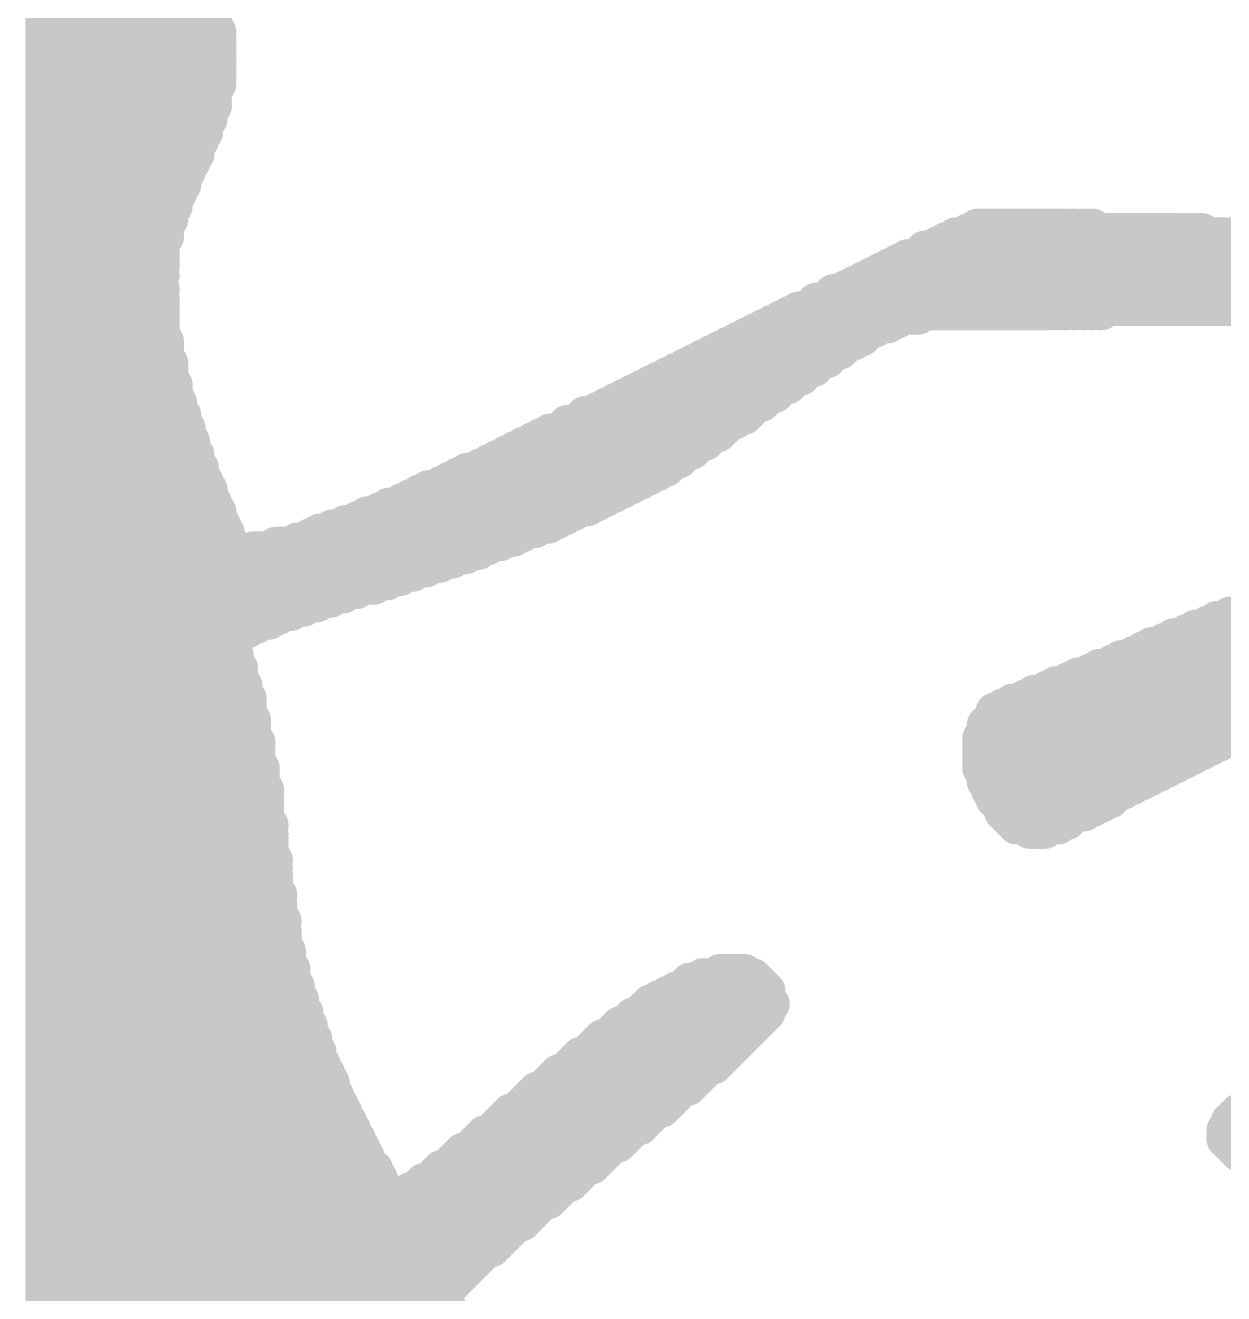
# Model space of a CAD drawing. Extents: x -305 to 3505, y -905 to 3905.
# Drawn here: x 2319.6 to 2381.4, y 2483.5 to 2549 of the extents above; entities that cross this region are included whole.
import ezdxf

# ---------------------------------------------------------------- set-up
doc = ezdxf.new("R2010")
doc.units = 0
doc.layers.add('2D_LINE_26', color=1, linetype='CONTINUOUS')

# ---------------------------------------------------------------- blocks, each defined once
blk = doc.blocks.new('SMOOTH_2')
at = {"const_width": 1}
blk.add_lwpolyline([(-0.5, 0, 1), (0.5, 0, 1)], format="xyb", close=True, dxfattribs=at)
blk = doc.blocks.new('DRAWING_23')
at = {"layer": '2D_LINE_26', "const_width": 2}
for points in [[(-36.45, 217.8), (-27.788, 217.8)], [(-36.45, 217.575), (-27.788, 217.575)], [(-36.45, 217.35), (-27.788, 217.35)], [(-36.45, 217.125), (-27.788, 217.125)], [(-36.45, 216.9), (-27.788, 216.9)], [(-36.45, 216.675), (-27.562, 216.675)], [(-36.45, 216.45), (-27.562, 216.45)], [(-36.45, 216.225), (-27.562, 216.225)], [(-36.45, 216), (-27.562, 216)], [(-36.45, 215.775), (-27.562, 215.775)], [(-36.45, 215.55), (-27.562, 215.55)], [(-36.45, 215.325), (-27.562, 215.325)], [(-36.45, 215.1), (-27.562, 215.1)], [(-36.45, 214.875), (-27.562, 214.875)], [(-36.45, 214.65), (-27.562, 214.65)], [(-36.45, 214.425), (-27.562, 214.425)], [(-36.45, 214.2), (-27.562, 214.2)], [(-36.45, 213.975), (-27.562, 213.975)], [(-36.45, 213.75), (-27.788, 213.75)], [(-36.45, 213.525), (-27.788, 213.525)], [(-36.45, 213.3), (-27.788, 213.3)], [(-36.45, 213.075), (-27.788, 213.075)], [(-36.45, 212.85), (-27.788, 212.85)], [(-36.45, 212.625), (-28.012, 212.625)], [(-36.45, 212.4), (-28.012, 212.4)], [(-36.45, 212.175), (-28.012, 212.175)], [(-36.45, 211.95), (-28.238, 211.95)], [(-36.45, 211.725), (-28.238, 211.725)], [(-36.45, 211.5), (-28.238, 211.5)], [(-36.45, 211.275), (-28.462, 211.275)], [(-36.45, 211.05), (-28.462, 211.05)], [(-36.45, 210.825), (-28.688, 210.825)], [(-36.45, 210.6), (-28.688, 210.6)], [(-36.45, 210.375), (-28.688, 210.375)], [(-36.45, 210.15), (-28.912, 210.15)], [(-36.45, 209.925), (-28.912, 209.925)], [(-36.45, 209.7), (-29.138, 209.7)], [(-36.45, 209.475), (-29.138, 209.475)], [(-36.45, 209.25), (-29.362, 209.25)], [(-36.45, 209.025), (-29.362, 209.025)], [(-36.45, 208.8), (-29.362, 208.8)], [(-36.45, 208.575), (-29.588, 208.575)], [(-36.45, 208.35), (-29.588, 208.35)], [(-36.45, 208.125), (-29.812, 208.125)], [(-36.45, 207.9), (-29.812, 207.9)], [(-36.45, 207.675), (-29.812, 207.675)], [(-36.45, 207.45), (-30.038, 207.45)], [(-36.45, 207.225), (-30.038, 207.225)], [(-36.45, 207), (-30.038, 207)], [(-36.45, 206.775), (-30.262, 206.775)], [(-36.45, 206.55), (-30.262, 206.55)], [(-36.45, 206.325), (-30.262, 206.325)], [(-36.45, 206.1), (-30.262, 206.1)], [(10.575, 206.1), (27.562, 206.1)], [(11.25, 206.325), (21.938, 206.325)], [(11.7, 206.55), (16.312, 206.55)], [(16.65, 206.55), (16.762, 206.55)], [(17.1, 206.55), (17.212, 206.55)], [(17.55, 206.55), (17.662, 206.55)], [(22.275, 206.325), (22.388, 206.325)], [(22.725, 206.325), (22.838, 206.325)], [(23.175, 206.325), (23.288, 206.325)], [(-36.45, 205.875), (-30.488, 205.875)], [(-36.45, 205.65), (-30.488, 205.65)], [(-36.45, 205.425), (-30.488, 205.425)], [(9, 205.425), (41.062, 205.425)], [(9.675, 205.65), (37.012, 205.65)], [(10.125, 205.875), (32.512, 205.875)], [(-36.45, 205.2), (-30.488, 205.2)], [(-36.45, 204.975), (-30.488, 204.975)], [(-36.45, 204.75), (-30.488, 204.75)], [(7.65, 204.75), (50.512, 204.75)], [(8.1, 204.975), (47.812, 204.975)], [(8.775, 205.2), (45.112, 205.2)], [(-36.45, 204.525), (-30.488, 204.525)], [(-36.45, 204.3), (-30.712, 204.3)], [(-36.45, 204.075), (-30.488, 204.075)], [(6.3, 204.075), (54.338, 204.075)], [(6.75, 204.3), (53.662, 204.3)], [(7.2, 204.525), (52.538, 204.525)], [(-36.45, 203.85), (-30.712, 203.85)], [(-36.45, 203.625), (-30.712, 203.625)], [(-36.45, 203.4), (-30.488, 203.4)], [(4.95, 203.4), (54.562, 203.4)], [(5.4, 203.625), (54.562, 203.625)], [(5.85, 203.85), (54.788, 203.85)], [(-36.45, 203.175), (-30.712, 203.175)], [(-36.45, 202.95), (-30.488, 202.95)], [(-36.45, 202.725), (-30.488, 202.725)], [(3.375, 202.725), (52.762, 202.725)], [(4.05, 202.95), (53.662, 202.95)], [(4.275, 203.175), (54.112, 203.175)], [(-36.45, 202.5), (-30.488, 202.5)], [(-36.45, 202.275), (-30.488, 202.275)], [(-36.45, 202.05), (-30.488, 202.05)], [(2.025, 202.05), (8.662, 202.05)], [(2.475, 202.275), (15.412, 202.275)], [(3.15, 202.5), (51.638, 202.5)], [(15.75, 202.275), (15.862, 202.275)], [(16.2, 202.275), (16.312, 202.275)], [(16.65, 202.275), (16.762, 202.275)], [(17.1, 202.275), (17.212, 202.275)], [(17.55, 202.275), (17.662, 202.275)], [(18, 202.275), (18.112, 202.275)], [(-36.45, 201.825), (-30.488, 201.825)], [(-36.45, 201.6), (-30.488, 201.6)], [(-36.45, 201.375), (-30.488, 201.375)], [(0.675, 201.375), (6.412, 201.375)], [(1.125, 201.6), (7.088, 201.6)], [(1.575, 201.825), (7.538, 201.825)], [(-36.45, 201.15), (-30.488, 201.15)], [(-36.45, 200.925), (-30.488, 200.925)], [(-36.45, 200.7), (-30.262, 200.7)], [(-0.675, 200.7), (5.288, 200.7)], [(-0.225, 200.925), (5.738, 200.925)], [(0.225, 201.15), (5.962, 201.15)], [(-36.45, 200.475), (-30.262, 200.475)], [(-36.45, 200.25), (-30.262, 200.25)], [(-36.45, 200.025), (-30.262, 200.025)], [(-2.025, 200.025), (4.162, 200.025)], [(-1.575, 200.25), (4.612, 200.25)], [(-1.125, 200.475), (4.838, 200.475)], [(-36.45, 199.8), (-30.262, 199.8)], [(-36.45, 199.575), (-30.038, 199.575)], [(-2.925, 199.575), (3.488, 199.575)], [(-2.475, 199.8), (3.938, 199.8)], [(-36.45, 199.35), (-30.038, 199.35)], [(-36.45, 199.125), (-30.038, 199.125)], [(-36.45, 198.9), (-30.038, 198.9)], [(-4.275, 198.9), (2.588, 198.9)], [(-3.825, 199.125), (2.812, 199.125)], [(-3.375, 199.35), (3.262, 199.35)], [(-36.45, 198.675), (-30.038, 198.675)], [(-36.45, 198.45), (-29.812, 198.45)], [(-36.45, 198.225), (-29.812, 198.225)], [(-5.625, 198.225), (1.462, 198.225)], [(-5.175, 198.45), (1.912, 198.45)], [(-4.725, 198.675), (2.138, 198.675)], [(-36.45, 198), (-29.812, 198)], [(-36.45, 197.775), (-29.812, 197.775)], [(-36.45, 197.55), (-29.588, 197.55)], [(-6.975, 197.55), (0.562, 197.55)], [(-6.525, 197.775), (0.788, 197.775)], [(-6.075, 198), (1.238, 198)], [(-36.45, 197.325), (-29.588, 197.325)], [(-36.45, 197.1), (-29.588, 197.1)], [(-36.45, 196.875), (-29.362, 196.875)], [(-8.55, 196.875), (-0.338, 196.875)], [(-7.875, 197.1), (-0.112, 197.1)], [(-7.425, 197.325), (0.112, 197.325)], [(-36.45, 196.65), (-29.362, 196.65)], [(-36.45, 196.425), (-29.362, 196.425)], [(-36.45, 196.2), (-29.138, 196.2)], [(-9.675, 196.2), (-1.462, 196.2)], [(-9.45, 196.425), (-1.238, 196.425)], [(-8.775, 196.65), (-0.788, 196.65)], [(-36.45, 195.975), (-29.138, 195.975)], [(-36.45, 195.75), (-29.138, 195.75)], [(-36.45, 195.525), (-28.912, 195.525)], [(-11.25, 195.525), (-2.362, 195.525)], [(-10.8, 195.75), (-2.138, 195.75)], [(-10.35, 195.975), (-1.688, 195.975)], [(-36.45, 195.3), (-28.912, 195.3)], [(-36.45, 195.075), (-28.912, 195.075)], [(-36.45, 194.85), (-28.688, 194.85)], [(-12.6, 194.85), (-3.488, 194.85)], [(-12.15, 195.075), (-3.038, 195.075)], [(-11.7, 195.3), (-2.812, 195.3)], [(-36.45, 194.625), (-28.688, 194.625)], [(-36.45, 194.4), (-28.688, 194.4)], [(-36.45, 194.175), (-28.462, 194.175)], [(-13.95, 194.175), (-4.388, 194.175)], [(-13.5, 194.4), (-4.162, 194.4)], [(-13.05, 194.625), (-3.712, 194.625)], [(-36.45, 193.95), (-28.462, 193.95)], [(-36.45, 193.725), (-28.462, 193.725)], [(-36.45, 193.5), (-28.238, 193.5)], [(-15.525, 193.5), (-5.738, 193.5)], [(-15.075, 193.725), (-5.288, 193.725)], [(-14.625, 193.95), (-4.838, 193.95)], [(-36.45, 193.275), (-28.238, 193.275)], [(-36.45, 193.05), (-28.012, 193.05)], [(-36.45, 192.825), (-28.012, 192.825)], [(-17.1, 192.825), (-7.088, 192.825)], [(-16.65, 193.05), (-6.638, 193.05)], [(-15.975, 193.275), (-6.188, 193.275)], [(-36.45, 192.6), (-28.012, 192.6)], [(-36.45, 192.375), (-27.788, 192.375)], [(-18, 192.375), (-7.988, 192.375)], [(-17.55, 192.6), (-7.538, 192.6)], [(-36.45, 192.15), (-27.788, 192.15)], [(-36.45, 191.925), (-27.562, 191.925)], [(-36.45, 191.7), (-27.562, 191.7)], [(-19.8, 191.7), (-9.562, 191.7)], [(-19.125, 191.925), (-9.112, 191.925)], [(-18.675, 192.15), (-8.438, 192.15)], [(-36.45, 191.475), (-27.562, 191.475)], [(-36.45, 191.25), (-27.338, 191.25)], [(-36.45, 191.025), (-27.338, 191.025)], [(-21.6, 191.025), (-11.138, 191.025)], [(-20.925, 191.25), (-10.462, 191.25)], [(-20.25, 191.475), (-10.012, 191.475)], [(-36.45, 190.8), (-27.112, 190.8)], [(-36.45, 190.575), (-27.112, 190.575)], [(-36.45, 190.35), (-27.112, 190.35)], [(-23.4, 190.35), (-12.938, 190.35)], [(-22.725, 190.575), (-12.262, 190.575)], [(-22.275, 190.8), (-11.812, 190.8)], [(-36.45, 190.125), (-26.888, 190.125)], [(-36.45, 189.9), (-26.438, 189.9)], [(-36.45, 189.675), (-14.738, 189.675)], [(-25.65, 189.9), (-14.062, 189.9)], [(-24.525, 190.125), (-13.612, 190.125)], [(-36.45, 189.45), (-15.412, 189.45)], [(-36.45, 189.225), (-16.088, 189.225)], [(-36.45, 189), (-16.762, 189)], [(-36.45, 188.775), (-17.438, 188.775)], [(-36.45, 188.55), (-18.112, 188.55)], [(-36.45, 188.325), (-18.788, 188.325)], [(-36.45, 188.1), (-19.462, 188.1)], [(-36.45, 187.875), (-20.362, 187.875)], [(-36.45, 187.65), (-21.038, 187.65)], [(-36.45, 187.425), (-21.712, 187.425)], [(-36.45, 187.2), (-22.388, 187.2)], [(-36.45, 186.975), (-23.062, 186.975)], [(-36.45, 186.75), (-23.738, 186.75)], [(-36.45, 186.525), (-24.412, 186.525)], [(-36.45, 186.3), (-24.862, 186.3)], [(24.075, 186.3), (36.338, 186.3)], [(24.75, 186.525), (36.788, 186.525)], [(-36.45, 186.075), (-25.538, 186.075)], [(-36.45, 185.85), (-25.988, 185.85)], [(-36.45, 185.625), (-26.438, 185.625)], [(22.5, 185.625), (35.212, 185.625)], [(22.95, 185.85), (35.662, 185.85)], [(23.625, 186.075), (35.888, 186.075)], [(-36.45, 185.4), (-26.888, 185.4)], [(-36.45, 185.175), (-26.888, 185.175)], [(-36.45, 184.95), (-26.888, 184.95)], [(20.7, 184.95), (33.862, 184.95)], [(21.375, 185.175), (34.312, 185.175)], [(21.825, 185.4), (34.762, 185.4)], [(-36.45, 184.725), (-26.888, 184.725)], [(-36.45, 184.5), (-26.662, 184.5)], [(19.8, 184.5), (32.962, 184.5)], [(20.25, 184.725), (33.412, 184.725)], [(-36.45, 184.275), (-26.662, 184.275)], [(-36.45, 184.05), (-26.662, 184.05)], [(-36.45, 183.825), (-26.438, 183.825)], [(18, 183.825), (31.612, 183.825)], [(18.675, 184.05), (32.062, 184.05)], [(19.125, 184.275), (32.512, 184.275)], [(-36.45, 183.6), (-26.438, 183.6)], [(-36.45, 183.375), (-26.438, 183.375)], [(-36.45, 183.15), (-26.438, 183.15)], [(16.425, 183.15), (30.262, 183.15)], [(16.875, 183.375), (30.712, 183.375)], [(17.55, 183.6), (31.162, 183.6)], [(-36.45, 182.925), (-26.212, 182.925)], [(-36.45, 182.7), (-26.212, 182.7)], [(-36.45, 182.475), (-26.212, 182.475)], [(14.625, 182.475), (29.138, 182.475)], [(15.3, 182.7), (29.362, 182.7)], [(15.75, 182.925), (29.812, 182.925)], [(-36.45, 182.25), (-25.988, 182.25)], [(-36.45, 182.025), (-25.988, 182.025)], [(-36.45, 181.8), (-25.988, 181.8)], [(13.05, 181.8), (27.788, 181.8)], [(13.5, 182.025), (28.238, 182.025)], [(14.175, 182.25), (28.688, 182.25)], [(-36.45, 181.575), (-25.988, 181.575)], [(-36.45, 181.35), (-25.988, 181.35)], [(-36.45, 181.125), (-25.762, 181.125)], [(12.375, 181.125), (26.438, 181.125)], [(12.6, 181.575), (27.338, 181.575)], [(12.6, 181.35), (26.888, 181.35)], [(-36.45, 180.9), (-25.762, 180.9)], [(-36.45, 180.675), (-25.762, 180.675)], [(-36.45, 180.45), (-25.762, 180.45)], [(12.15, 180.9), (25.988, 180.9)], [(12.15, 180.675), (25.538, 180.675)], [(12.15, 180.45), (25.088, 180.45)], [(-36.45, 180.225), (-25.762, 180.225)], [(-36.45, 180), (-25.538, 180)], [(-36.45, 179.775), (-25.538, 179.775)], [(11.925, 180.225), (24.638, 180.225)], [(11.925, 180), (24.188, 180)], [(11.925, 179.775), (23.738, 179.775)], [(-36.45, 179.55), (-25.538, 179.55)], [(-36.45, 179.325), (-25.538, 179.325)], [(-36.45, 179.1), (-25.538, 179.1)], [(11.925, 179.55), (23.288, 179.55)], [(11.925, 179.325), (22.838, 179.325)], [(11.925, 179.1), (22.388, 179.1)], [(-36.45, 178.875), (-25.538, 178.875)], [(-36.45, 178.65), (-25.312, 178.65)], [(-36.45, 178.425), (-25.312, 178.425)], [(11.925, 178.875), (21.938, 178.875)], [(11.925, 178.65), (21.488, 178.65)], [(12.15, 178.425), (21.038, 178.425)], [(-36.45, 178.2), (-25.312, 178.2)], [(-36.45, 177.975), (-25.312, 177.975)], [(-36.45, 177.75), (-25.312, 177.75)], [(12.15, 178.2), (20.588, 178.2)], [(12.15, 177.975), (20.138, 177.975)], [(12.375, 177.75), (19.688, 177.75)], [(-36.45, 177.525), (-25.088, 177.525)], [(-36.45, 177.3), (-25.312, 177.3)], [(12.375, 177.525), (19.238, 177.525)], [(12.6, 177.3), (18.788, 177.3)], [(-36.45, 177.075), (-25.088, 177.075)], [(-36.45, 176.85), (-25.088, 176.85)], [(-36.45, 176.625), (-25.088, 176.625)], [(12.6, 177.075), (18.562, 177.075)], [(12.825, 176.85), (18.112, 176.85)], [(13.05, 176.625), (17.662, 176.625)], [(-36.45, 176.4), (-25.088, 176.4)], [(-36.45, 176.175), (-25.088, 176.175)], [(-36.45, 175.95), (-25.088, 175.95)], [(13.05, 176.4), (17.212, 176.4)], [(13.275, 176.175), (16.538, 176.175)], [(13.5, 175.95), (16.312, 175.95)], [(-36.45, 175.725), (-24.862, 175.725)], [(-36.45, 175.5), (-25.088, 175.5)], [(-36.45, 175.275), (-24.862, 175.275)], [(13.725, 175.725), (15.862, 175.725)], [(14.4, 175.5), (15.188, 175.5)], [(-36.45, 175.05), (-24.862, 175.05)], [(-36.45, 174.825), (-24.862, 174.825)], [(-36.45, 174.6), (-24.862, 174.6)], [(-36.45, 174.375), (-24.862, 174.375)], [(-36.45, 174.15), (-24.862, 174.15)], [(-36.45, 173.925), (-24.638, 173.925)], [(-36.45, 173.7), (-24.862, 173.7)], [(-36.45, 173.475), (-24.638, 173.475)], [(-36.45, 173.25), (-24.638, 173.25)], [(-36.45, 173.025), (-24.638, 173.025)], [(-36.45, 172.8), (-24.638, 172.8)], [(-36.45, 172.575), (-24.638, 172.575)], [(-36.45, 172.35), (-24.638, 172.35)], [(-36.45, 172.125), (-24.412, 172.125)], [(-36.45, 171.9), (-24.638, 171.9)], [(-36.45, 171.675), (-24.412, 171.675)], [(-36.45, 171.45), (-24.412, 171.45)], [(-36.45, 171.225), (-24.412, 171.225)], [(-36.45, 171), (-24.412, 171)], [(-36.45, 170.775), (-24.188, 170.775)], [(-36.45, 170.55), (-24.412, 170.55)], [(-36.45, 170.325), (-24.188, 170.325)], [(-36.45, 170.1), (-24.188, 170.1)], [(-36.45, 169.875), (-24.188, 169.875)], [(-36.45, 169.65), (-24.188, 169.65)], [(-36.45, 169.425), (-24.188, 169.425)], [(-36.45, 169.2), (-23.962, 169.2)], [(-36.45, 168.975), (-23.962, 168.975)], [(-36.45, 168.75), (-23.962, 168.75)], [(-36.45, 168.525), (-23.962, 168.525)], [(-36.45, 168.3), (-23.738, 168.3)], [(-36.45, 168.075), (-23.738, 168.075)], [(-1.575, 168.075), (-0.338, 168.075)], [(-36.45, 167.85), (-23.738, 167.85)], [(-36.45, 167.625), (-23.738, 167.625)], [(-36.45, 167.4), (-23.512, 167.4)], [(-3.375, 167.4), (0.562, 167.4)], [(-3.15, 167.625), (0.338, 167.625)], [(-2.475, 167.85), (0.112, 167.85)], [(-36.45, 167.175), (-23.512, 167.175)], [(-36.45, 166.95), (-23.512, 166.95)], [(-36.45, 166.725), (-23.288, 166.725)], [(-4.725, 166.725), (0.788, 166.725)], [(-4.275, 166.95), (0.788, 166.95)], [(-3.825, 167.175), (0.788, 167.175)], [(-36.45, 166.5), (-23.288, 166.5)], [(-36.45, 166.275), (-23.288, 166.275)], [(-36.45, 166.05), (-23.062, 166.05)], [(-5.625, 166.05), (0.788, 166.05)], [(-5.4, 166.275), (0.788, 166.275)], [(-5.175, 166.5), (1.012, 166.5)], [(-36.45, 165.825), (-23.062, 165.825)], [(-36.45, 165.6), (-23.062, 165.6)], [(-36.45, 165.375), (-22.838, 165.375)], [(-6.75, 165.375), (0.112, 165.375)], [(-6.3, 165.6), (0.338, 165.6)], [(-6.075, 165.825), (0.562, 165.825)], [(-36.45, 165.15), (-22.838, 165.15)], [(-36.45, 164.925), (-22.838, 164.925)], [(-36.45, 164.7), (-22.612, 164.7)], [(-7.65, 164.7), (-0.562, 164.7)], [(-7.2, 164.925), (-0.338, 164.925)], [(-6.975, 165.15), (-0.112, 165.15)], [(-36.45, 164.475), (-22.612, 164.475)], [(-36.45, 164.25), (-22.612, 164.25)], [(-36.45, 164.025), (-22.388, 164.025)], [(-8.325, 164.025), (-1.238, 164.025)], [(-8.1, 164.25), (-1.012, 164.25)], [(-7.875, 164.475), (-0.788, 164.475)], [(-36.45, 163.8), (-22.388, 163.8)], [(-36.45, 163.575), (-22.388, 163.575)], [(-36.45, 163.35), (-22.162, 163.35)], [(-9.225, 163.35), (-1.912, 163.35)], [(-9, 163.575), (-1.688, 163.575)], [(-8.775, 163.8), (-1.462, 163.8)], [(-36.45, 163.125), (-22.162, 163.125)], [(-36.45, 162.9), (-21.938, 162.9)], [(-9.9, 162.9), (-2.588, 162.9)], [(-9.45, 163.125), (-2.362, 163.125)], [(-36.45, 162.675), (-21.938, 162.675)], [(-36.45, 162.45), (-21.712, 162.45)], [(-36.45, 162.225), (-21.712, 162.225)], [(-10.575, 162.225), (-3.262, 162.225)], [(-10.35, 162.45), (-3.038, 162.45)], [(-10.125, 162.675), (-2.812, 162.675)], [(-36.45, 162), (-21.712, 162)], [(-36.45, 161.775), (-21.488, 161.775)], [(-36.45, 161.55), (-21.488, 161.55)], [(-11.475, 161.55), (-4.162, 161.55)], [(-11.25, 161.775), (-3.938, 161.775)], [(-11.025, 162), (-3.712, 162)], [(-36.45, 161.325), (-21.262, 161.325)], [(-36.45, 161.1), (-21.262, 161.1)], [(-36.45, 160.875), (-21.038, 160.875)], [(-12.375, 160.875), (-5.062, 160.875)], [(-11.925, 161.1), (-4.612, 161.1)], [(-11.7, 161.325), (-4.388, 161.325)], [(25.2, 160.875), (37.462, 160.875)], [(-36.45, 160.65), (-21.038, 160.65)], [(-36.45, 160.425), (-20.812, 160.425)], [(-36.45, 160.2), (-20.812, 160.2)], [(-13.05, 160.2), (-5.738, 160.2)], [(-12.825, 160.425), (-5.512, 160.425)], [(-12.6, 160.65), (-5.288, 160.65)], [(24.75, 160.425), (37.012, 160.425)], [(24.75, 160.2), (37.012, 160.2)], [(24.975, 160.65), (37.238, 160.65)], [(-36.45, 159.975), (-20.588, 159.975)], [(-36.45, 159.75), (-20.588, 159.75)], [(-36.45, 159.525), (-20.362, 159.525)], [(-13.95, 159.525), (-6.638, 159.525)], [(-13.725, 159.75), (-6.412, 159.75)], [(-13.275, 159.975), (-6.188, 159.975)], [(24.525, 159.975), (36.788, 159.975)], [(24.525, 159.75), (36.562, 159.75)], [(24.525, 159.525), (36.562, 159.525)], [(-36.45, 159.3), (-20.362, 159.3)], [(-36.45, 159.075), (-20.138, 159.075)], [(-36.45, 158.85), (-20.138, 158.85)], [(-14.85, 158.85), (-7.538, 158.85)], [(-14.4, 159.075), (-7.312, 159.075)], [(-14.175, 159.3), (-6.862, 159.3)], [(24.75, 159.3), (36.338, 159.3)], [(24.975, 159.075), (36.112, 159.075)], [(25.2, 158.85), (36.112, 158.85)], [(-36.45, 158.625), (-19.912, 158.625)], [(-36.45, 158.4), (-19.912, 158.4)], [(-36.45, 158.175), (-19.688, 158.175)], [(-15.525, 158.175), (-8.212, 158.175)], [(-15.3, 158.4), (-7.988, 158.4)], [(-15.075, 158.625), (-7.762, 158.625)], [(-36.45, 157.95), (-19.462, 157.95)], [(-36.45, 157.725), (-19.462, 157.725)], [(-36.45, 157.5), (-19.238, 157.5)], [(-16.425, 157.5), (-9.112, 157.5)], [(-16.2, 157.725), (-8.888, 157.725)], [(-15.975, 157.95), (-8.662, 157.95)], [(-36.45, 157.275), (-19.238, 157.275)], [(-36.45, 157.05), (-19.012, 157.05)], [(-36.45, 156.825), (-19.012, 156.825)], [(-17.55, 156.825), (-10.012, 156.825)], [(-17.1, 157.05), (-9.788, 157.05)], [(-16.875, 157.275), (-9.338, 157.275)], [(-36.45, 156.6), (-18.562, 156.6)], [(-36.45, 156.375), (-10.462, 156.375)], [(-36.45, 156.15), (-10.912, 156.15)], [(-18, 156.6), (-10.238, 156.6)], [(-36.45, 155.925), (-11.138, 155.925)], [(-36.45, 155.7), (-11.362, 155.7)], [(-36.45, 155.475), (-11.588, 155.475)], [(-36.45, 155.25), (-11.812, 155.25)], [(-36.45, 155.025), (-12.262, 155.025)], [(-36.45, 154.8), (-12.488, 154.8)], [(-36.45, 154.575), (-12.712, 154.575)], [(-36.45, 154.35), (-12.938, 154.35)], [(-36.45, 154.125), (-13.162, 154.125)], [(-36.45, 153.9), (-13.388, 153.9)], [(-36.45, 153.675), (-13.838, 153.675)], [(-36.45, 153.45), (-14.062, 153.45)], [(-36.45, 153.225), (-14.288, 153.225)], [(-36.45, 153), (-14.512, 153)], [(-36.45, 152.775), (-14.738, 152.775)], [(-36.45, 152.55), (-14.962, 152.55)], [(-36.45, 152.325), (-15.188, 152.325)], [(-36.45, 152.1), (-15.412, 152.1)], [(-36.45, 151.875), (-15.638, 151.875)], [(-36.45, 151.65), (-15.862, 151.65)], [(-36.45, 151.425), (-15.862, 151.425)], [(-36.45, 151.2), (-15.862, 151.2)], [(-36.45, 150.975), (-15.862, 150.975)], [(-36.45, 150.75), (-15.638, 150.75)]]:
    blk.add_lwpolyline(points, dxfattribs=at)
at = {"layer": '2D_LINE_26'}
for p in [(-36.45, 217.8), (-27.788, 217.8), (-36.45, 217.575), (-36.45, 217.35), (-36.45, 217.125), (-27.788, 217.575), (-27.788, 217.35), (-27.788, 217.125), (-36.45, 216.9), (-36.45, 216.675), (-36.45, 216.45), (-27.788, 216.9), (-27.562, 216.675), (-27.562, 216.45), (-36.45, 216.225), (-36.45, 216), (-36.45, 215.775), (-27.562, 216.225), (-27.562, 216), (-27.562, 215.775), (-36.45, 215.55), (-36.45, 215.325), (-36.45, 215.1), (-27.562, 215.55), (-27.562, 215.325), (-27.562, 215.1), (-36.45, 214.875), (-36.45, 214.65), (-36.45, 214.425), (-27.562, 214.875), (-27.562, 214.65), (-27.562, 214.425), (-36.45, 214.2), (-36.45, 213.975), (-27.562, 214.2), (-27.562, 213.975), (-36.45, 213.75), (-36.45, 213.525), (-36.45, 213.3), (-27.788, 213.75), (-27.788, 213.525), (-27.788, 213.3), (-36.45, 213.075), (-36.45, 212.85), (-36.45, 212.625), (-28.012, 212.625), (-27.788, 213.075), (-27.788, 212.85), (-36.45, 212.4), (-36.45, 212.175), (-36.45, 211.95), (-28.238, 211.95), (-28.012, 212.4), (-28.012, 212.175), (-36.45, 211.725), (-36.45, 211.5), (-36.45, 211.275), (-28.462, 211.275), (-28.238, 211.725), (-28.238, 211.5), (-36.45, 211.05), (-36.45, 210.825), (-36.45, 210.6), (-28.688, 210.825), (-28.688, 210.6), (-28.462, 211.05), (-36.45, 210.375), (-36.45, 210.15), (-36.45, 209.925), (-28.912, 210.15), (-28.912, 209.925), (-28.688, 210.375), (-36.45, 209.7), (-36.45, 209.475), (-36.45, 209.25), (-29.362, 209.25), (-29.138, 209.7), (-29.138, 209.475), (-36.45, 209.025), (-36.45, 208.8), (-36.45, 208.575), (-29.588, 208.575), (-29.362, 209.025), (-29.362, 208.8), (-36.45, 208.35), (-36.45, 208.125), (-36.45, 207.9), (-29.812, 208.125), (-29.812, 207.9), (-29.588, 208.35), (-36.45, 207.675), (-36.45, 207.45), (-36.45, 207.225), (-30.038, 207.45), (-30.038, 207.225), (-29.812, 207.675), (-36.45, 207), (-36.45, 206.775), (-30.262, 206.775), (-30.038, 207), (-36.45, 206.55), (-36.45, 206.325), (-36.45, 206.1), (-30.262, 206.55), (-30.262, 206.325), (-30.262, 206.1), (10.575, 206.1), (11.25, 206.325), (11.7, 206.55), (16.312, 206.55), (16.65, 206.55), (16.762, 206.55), (17.1, 206.55), (17.212, 206.55), (17.55, 206.55), (17.662, 206.55), (21.938, 206.325), (22.275, 206.325), (22.388, 206.325), (22.725, 206.325), (22.838, 206.325), (23.175, 206.325), (23.288, 206.325), (-36.45, 205.875), (-36.45, 205.65), (-36.45, 205.425), (-30.488, 205.875), (-30.488, 205.65), (-30.488, 205.425), (9, 205.425), (9.675, 205.65), (10.125, 205.875), (-36.45, 205.2), (-36.45, 204.975), (-36.45, 204.75), (-30.488, 205.2), (-30.488, 204.975), (-30.488, 204.75), (7.65, 204.75), (8.1, 204.975), (8.775, 205.2), (-36.45, 204.525), (-36.45, 204.3), (-36.45, 204.075), (-30.712, 204.3), (-30.488, 204.525), (-30.488, 204.075), (6.3, 204.075), (6.75, 204.3), (7.2, 204.525), (-36.45, 203.85), (-36.45, 203.625), (-36.45, 203.4), (-30.712, 203.85), (-30.712, 203.625), (-30.488, 203.4), (4.95, 203.4), (5.4, 203.625), (5.85, 203.85), (-36.45, 203.175), (-36.45, 202.95), (-36.45, 202.725), (-30.712, 203.175), (-30.488, 202.95), (-30.488, 202.725), (3.375, 202.725), (4.05, 202.95), (4.275, 203.175), (-36.45, 202.5), (-36.45, 202.275), (-36.45, 202.05), (-30.488, 202.5), (-30.488, 202.275), (-30.488, 202.05), (2.025, 202.05), (2.475, 202.275), (3.15, 202.5), (8.662, 202.05), (15.412, 202.275), (15.75, 202.275), (15.862, 202.275), (16.2, 202.275), (16.312, 202.275), (16.65, 202.275), (16.762, 202.275), (17.1, 202.275), (17.212, 202.275), (17.55, 202.275), (17.662, 202.275), (18, 202.275), (18.112, 202.275), (-36.45, 201.825), (-36.45, 201.6), (-36.45, 201.375), (-30.488, 201.825), (-30.488, 201.6), (-30.488, 201.375), (0.675, 201.375), (1.125, 201.6), (1.575, 201.825), (6.412, 201.375), (7.088, 201.6), (7.538, 201.825), (-36.45, 201.15), (-36.45, 200.925), (-36.45, 200.7), (-30.488, 201.15), (-30.488, 200.925), (-30.262, 200.7), (-0.675, 200.7), (-0.225, 200.925), (0.225, 201.15), (5.288, 200.7), (5.738, 200.925), (5.962, 201.15), (-36.45, 200.475), (-36.45, 200.25), (-36.45, 200.025), (-30.262, 200.475), (-30.262, 200.25), (-30.262, 200.025), (-2.025, 200.025), (-1.575, 200.25), (-1.125, 200.475), (4.162, 200.025), (4.612, 200.25), (4.838, 200.475), (-36.45, 199.8), (-36.45, 199.575), (-30.262, 199.8), (-30.038, 199.575), (-2.925, 199.575), (-2.475, 199.8), (3.488, 199.575), (3.938, 199.8), (-36.45, 199.35), (-36.45, 199.125), (-36.45, 198.9), (-30.038, 199.35), (-30.038, 199.125), (-30.038, 198.9), (-4.275, 198.9), (-3.825, 199.125), (-3.375, 199.35), (2.588, 198.9), (2.812, 199.125), (3.262, 199.35), (-36.45, 198.675), (-36.45, 198.45), (-36.45, 198.225), (-30.038, 198.675), (-29.812, 198.45), (-29.812, 198.225), (-5.625, 198.225), (-5.175, 198.45), (-4.725, 198.675), (1.462, 198.225), (1.912, 198.45), (2.138, 198.675), (-36.45, 198), (-36.45, 197.775), (-36.45, 197.55), (-29.812, 198), (-29.812, 197.775), (-29.588, 197.55), (-6.975, 197.55), (-6.525, 197.775), (-6.075, 198), (0.562, 197.55), (0.788, 197.775), (1.238, 198), (-36.45, 197.325), (-36.45, 197.1), (-36.45, 196.875), (-29.588, 197.325), (-29.588, 197.1), (-29.362, 196.875), (-8.55, 196.875), (-7.875, 197.1), (-7.425, 197.325), (-0.338, 196.875), (-0.112, 197.1), (0.112, 197.325), (-36.45, 196.65), (-36.45, 196.425), (-36.45, 196.2), (-29.362, 196.65), (-29.362, 196.425), (-29.138, 196.2), (-9.675, 196.2), (-9.45, 196.425), (-8.775, 196.65), (-1.462, 196.2), (-1.238, 196.425), (-0.788, 196.65), (-36.45, 195.975), (-36.45, 195.75), (-36.45, 195.525), (-29.138, 195.975), (-29.138, 195.75), (-28.912, 195.525), (-11.25, 195.525), (-10.8, 195.75), (-10.35, 195.975), (-2.362, 195.525), (-2.138, 195.75), (-1.688, 195.975), (-36.45, 195.3), (-36.45, 195.075), (-36.45, 194.85), (-28.912, 195.3), (-28.912, 195.075), (-28.688, 194.85), (-12.6, 194.85), (-12.15, 195.075), (-11.7, 195.3), (-3.488, 194.85), (-3.038, 195.075), (-2.812, 195.3), (-36.45, 194.625), (-36.45, 194.4), (-36.45, 194.175), (-28.688, 194.625), (-28.688, 194.4), (-28.462, 194.175), (-13.95, 194.175), (-13.5, 194.4), (-13.05, 194.625), (-4.388, 194.175), (-4.162, 194.4), (-3.712, 194.625), (-36.45, 193.95), (-36.45, 193.725), (-36.45, 193.5), (-28.462, 193.95), (-28.462, 193.725), (-28.238, 193.5), (-15.525, 193.5), (-15.075, 193.725), (-14.625, 193.95), (-5.738, 193.5), (-5.288, 193.725), (-4.838, 193.95), (-36.45, 193.275), (-36.45, 193.05), (-36.45, 192.825), (-28.238, 193.275), (-28.012, 193.05), (-28.012, 192.825), (-17.1, 192.825), (-16.65, 193.05), (-15.975, 193.275), (-7.088, 192.825), (-6.638, 193.05), (-6.188, 193.275), (-36.45, 192.6), (-36.45, 192.375), (-28.012, 192.6), (-27.788, 192.375), (-18, 192.375), (-17.55, 192.6), (-7.988, 192.375), (-7.538, 192.6), (-36.45, 192.15), (-36.45, 191.925), (-36.45, 191.7), (-27.788, 192.15), (-27.562, 191.925), (-27.562, 191.7), (-19.8, 191.7), (-19.125, 191.925), (-18.675, 192.15), (-9.562, 191.7), (-9.112, 191.925), (-8.438, 192.15), (-36.45, 191.475), (-36.45, 191.25), (-36.45, 191.025), (-27.562, 191.475), (-27.338, 191.25), (-27.338, 191.025), (-21.6, 191.025), (-20.925, 191.25), (-20.25, 191.475), (-11.138, 191.025), (-10.462, 191.25), (-10.012, 191.475), (-36.45, 190.8), (-36.45, 190.575), (-36.45, 190.35), (-27.112, 190.8), (-27.112, 190.575), (-27.112, 190.35), (-23.4, 190.35), (-22.725, 190.575), (-22.275, 190.8), (-12.938, 190.35), (-12.262, 190.575), (-11.812, 190.8), (-36.45, 190.125), (-36.45, 189.9), (-36.45, 189.675), (-26.888, 190.125), (-26.438, 189.9), (-25.65, 189.9), (-24.525, 190.125), (-14.738, 189.675), (-14.062, 189.9), (-13.612, 190.125), (-36.45, 189.45), (-36.45, 189.225), (-36.45, 189), (-16.762, 189), (-16.088, 189.225), (-15.412, 189.45), (-36.45, 188.775), (-36.45, 188.55), (-36.45, 188.325), (-18.788, 188.325), (-18.112, 188.55), (-17.438, 188.775), (-36.45, 188.1), (-36.45, 187.875), (-36.45, 187.65), (-21.038, 187.65), (-20.362, 187.875), (-19.462, 188.1), (-36.45, 187.425), (-36.45, 187.2), (-36.45, 186.975), (-23.062, 186.975), (-22.388, 187.2), (-21.712, 187.425), (-36.45, 186.75), (-36.45, 186.525), (-36.45, 186.3), (-24.862, 186.3), (-24.412, 186.525), (-23.738, 186.75), (24.075, 186.3), (24.75, 186.525), (-36.45, 186.075), (-36.45, 185.85), (-36.45, 185.625), (-26.438, 185.625), (-25.988, 185.85), (-25.538, 186.075), (22.5, 185.625), (22.95, 185.85), (23.625, 186.075), (-36.45, 185.4), (-36.45, 185.175), (-36.45, 184.95), (-26.888, 185.4), (-26.888, 185.175), (-26.888, 184.95), (20.7, 184.95), (21.375, 185.175), (21.825, 185.4), (-36.45, 184.725), (-36.45, 184.5), (-26.888, 184.725), (-26.662, 184.5), (19.8, 184.5), (20.25, 184.725), (-36.45, 184.275), (-36.45, 184.05), (-36.45, 183.825), (-26.662, 184.275), (-26.662, 184.05), (-26.438, 183.825), (18, 183.825), (18.675, 184.05), (19.125, 184.275), (-36.45, 183.6), (-36.45, 183.375), (-36.45, 183.15), (-26.438, 183.6), (-26.438, 183.375), (-26.438, 183.15), (16.425, 183.15), (16.875, 183.375), (17.55, 183.6), (-36.45, 182.925), (-36.45, 182.7), (-36.45, 182.475), (-26.212, 182.925), (-26.212, 182.7), (-26.212, 182.475), (14.625, 182.475), (15.3, 182.7), (15.75, 182.925), (-36.45, 182.25), (-36.45, 182.025), (-36.45, 181.8), (-25.988, 182.25), (-25.988, 182.025), (-25.988, 181.8), (13.05, 181.8), (13.5, 182.025), (14.175, 182.25), (-36.45, 181.575), (-36.45, 181.35), (-36.45, 181.125), (-25.988, 181.575), (-25.988, 181.35), (-25.762, 181.125), (12.375, 181.125), (12.6, 181.575), (12.6, 181.35), (-36.45, 180.9), (-36.45, 180.675), (-36.45, 180.45), (-25.762, 180.9), (-25.762, 180.675), (-25.762, 180.45), (12.15, 180.9), (12.15, 180.675), (12.15, 180.45), (25.088, 180.45), (-36.45, 180.225), (-36.45, 180), (-36.45, 179.775), (-25.762, 180.225), (-25.538, 180), (-25.538, 179.775), (11.925, 180.225), (11.925, 180), (11.925, 179.775), (23.738, 179.775), (24.188, 180), (24.638, 180.225), (-36.45, 179.55), (-36.45, 179.325), (-36.45, 179.1), (-25.538, 179.55), (-25.538, 179.325), (-25.538, 179.1), (11.925, 179.55), (11.925, 179.325), (11.925, 179.1), (22.388, 179.1), (22.838, 179.325), (23.288, 179.55), (-36.45, 178.875), (-36.45, 178.65), (-36.45, 178.425), (-25.538, 178.875), (-25.312, 178.65), (-25.312, 178.425), (11.925, 178.875), (11.925, 178.65), (12.15, 178.425), (21.038, 178.425), (21.488, 178.65), (21.938, 178.875), (-36.45, 178.2), (-36.45, 177.975), (-36.45, 177.75), (-25.312, 178.2), (-25.312, 177.975), (-25.312, 177.75), (12.15, 178.2), (12.15, 177.975), (12.375, 177.75), (19.688, 177.75), (20.138, 177.975), (20.588, 178.2), (-36.45, 177.525), (-36.45, 177.3), (-25.312, 177.3), (-25.088, 177.525), (12.375, 177.525), (12.6, 177.3), (18.788, 177.3), (19.238, 177.525), (-36.45, 177.075), (-36.45, 176.85), (-36.45, 176.625), (-25.088, 177.075), (-25.088, 176.85), (-25.088, 176.625), (12.6, 177.075), (12.825, 176.85), (13.05, 176.625), (17.662, 176.625), (18.112, 176.85), (18.562, 177.075), (-36.45, 176.4), (-36.45, 176.175), (-36.45, 175.95), (-25.088, 176.4), (-25.088, 176.175), (-25.088, 175.95), (13.05, 176.4), (13.275, 176.175), (13.5, 175.95), (16.312, 175.95), (16.538, 176.175), (17.212, 176.4), (-36.45, 175.725), (-36.45, 175.5), (-36.45, 175.275), (-25.088, 175.5), (-24.862, 175.725), (-24.862, 175.275), (13.725, 175.725), (14.4, 175.5), (15.188, 175.5), (15.862, 175.725), (-36.45, 175.05), (-36.45, 174.825), (-36.45, 174.6), (-24.862, 175.05), (-24.862, 174.825), (-24.862, 174.6), (-36.45, 174.375), (-36.45, 174.15), (-36.45, 173.925), (-24.862, 174.375), (-24.862, 174.15), (-24.638, 173.925), (-36.45, 173.7), (-36.45, 173.475), (-36.45, 173.25), (-24.862, 173.7), (-24.638, 173.475), (-24.638, 173.25), (-36.45, 173.025), (-36.45, 172.8), (-36.45, 172.575), (-24.638, 173.025), (-24.638, 172.8), (-24.638, 172.575), (-36.45, 172.35), (-36.45, 172.125), (-36.45, 171.9), (-24.638, 172.35), (-24.638, 171.9), (-24.412, 172.125), (-36.45, 171.675), (-36.45, 171.45), (-36.45, 171.225), (-24.412, 171.675), (-24.412, 171.45), (-24.412, 171.225), (-36.45, 171), (-36.45, 170.775), (-36.45, 170.55), (-24.412, 171), (-24.412, 170.55), (-24.188, 170.775), (-36.45, 170.325), (-36.45, 170.1), (-24.188, 170.325), (-24.188, 170.1), (-36.45, 169.875), (-36.45, 169.65), (-36.45, 169.425), (-24.188, 169.875), (-24.188, 169.65), (-24.188, 169.425), (-36.45, 169.2), (-36.45, 168.975), (-36.45, 168.75), (-23.962, 169.2), (-23.962, 168.975), (-23.962, 168.75), (-36.45, 168.525), (-36.45, 168.3), (-36.45, 168.075), (-23.962, 168.525), (-23.738, 168.3), (-23.738, 168.075), (-1.575, 168.075), (-0.338, 168.075), (-36.45, 167.85), (-36.45, 167.625), (-36.45, 167.4), (-23.738, 167.85), (-23.738, 167.625), (-23.512, 167.4), (-3.375, 167.4), (-3.15, 167.625), (-2.475, 167.85), (0.112, 167.85), (0.338, 167.625), (0.562, 167.4), (-36.45, 167.175), (-36.45, 166.95), (-36.45, 166.725), (-23.512, 167.175), (-23.512, 166.95), (-23.288, 166.725), (-4.725, 166.725), (-4.275, 166.95), (-3.825, 167.175), (0.788, 167.175), (0.788, 166.95), (0.788, 166.725), (-36.45, 166.5), (-36.45, 166.275), (-36.45, 166.05), (-23.288, 166.5), (-23.288, 166.275), (-23.062, 166.05), (-5.625, 166.05), (-5.4, 166.275), (-5.175, 166.5), (0.788, 166.275), (0.788, 166.05), (1.012, 166.5), (-36.45, 165.825), (-36.45, 165.6), (-36.45, 165.375), (-23.062, 165.825), (-23.062, 165.6), (-22.838, 165.375), (-6.75, 165.375), (-6.3, 165.6), (-6.075, 165.825), (0.112, 165.375), (0.338, 165.6), (0.562, 165.825), (-36.45, 165.15), (-36.45, 164.925), (-36.45, 164.7), (-22.838, 165.15), (-22.838, 164.925), (-22.612, 164.7), (-7.65, 164.7), (-7.2, 164.925), (-6.975, 165.15), (-0.562, 164.7), (-0.338, 164.925), (-0.112, 165.15), (-36.45, 164.475), (-36.45, 164.25), (-36.45, 164.025), (-22.612, 164.475), (-22.612, 164.25), (-22.388, 164.025), (-8.325, 164.025), (-8.1, 164.25), (-7.875, 164.475), (-1.238, 164.025), (-1.012, 164.25), (-0.788, 164.475), (-36.45, 163.8), (-36.45, 163.575), (-36.45, 163.35), (-22.388, 163.8), (-22.388, 163.575), (-22.162, 163.35), (-9.225, 163.35), (-9, 163.575), (-8.775, 163.8), (-1.912, 163.35), (-1.688, 163.575), (-1.462, 163.8), (-36.45, 163.125), (-36.45, 162.9), (-22.162, 163.125), (-21.938, 162.9), (-9.9, 162.9), (-9.45, 163.125), (-2.588, 162.9), (-2.362, 163.125), (-36.45, 162.675), (-36.45, 162.45), (-36.45, 162.225), (-21.938, 162.675), (-21.712, 162.45), (-21.712, 162.225), (-10.575, 162.225), (-10.35, 162.45), (-10.125, 162.675), (-3.262, 162.225), (-3.038, 162.45), (-2.812, 162.675), (-36.45, 162), (-36.45, 161.775), (-36.45, 161.55), (-21.712, 162), (-21.488, 161.775), (-21.488, 161.55), (-11.475, 161.55), (-11.25, 161.775), (-11.025, 162), (-4.162, 161.55), (-3.938, 161.775), (-3.712, 162), (-36.45, 161.325), (-36.45, 161.1), (-36.45, 160.875), (-21.262, 161.325), (-21.262, 161.1), (-21.038, 160.875), (-12.375, 160.875), (-11.925, 161.1), (-11.7, 161.325), (-5.062, 160.875), (-4.612, 161.1), (-4.388, 161.325), (25.2, 160.875), (-36.45, 160.65), (-36.45, 160.425), (-36.45, 160.2), (-21.038, 160.65), (-20.812, 160.425), (-20.812, 160.2), (-13.05, 160.2), (-12.825, 160.425), (-12.6, 160.65), (-5.738, 160.2), (-5.512, 160.425), (-5.288, 160.65), (24.75, 160.425), (24.75, 160.2), (24.975, 160.65), (-36.45, 159.975), (-36.45, 159.75), (-36.45, 159.525), (-20.588, 159.975), (-20.588, 159.75), (-20.362, 159.525), (-13.95, 159.525), (-13.725, 159.75), (-13.275, 159.975), (-6.638, 159.525), (-6.412, 159.75), (-6.188, 159.975), (24.525, 159.975), (24.525, 159.75), (24.525, 159.525), (-36.45, 159.3), (-36.45, 159.075), (-36.45, 158.85), (-20.362, 159.3), (-20.138, 159.075), (-20.138, 158.85), (-14.85, 158.85), (-14.4, 159.075), (-14.175, 159.3), (-7.538, 158.85), (-7.312, 159.075), (-6.862, 159.3), (24.75, 159.3), (24.975, 159.075), (25.2, 158.85), (-36.45, 158.625), (-36.45, 158.4), (-36.45, 158.175), (-19.912, 158.625), (-19.912, 158.4), (-19.688, 158.175), (-15.525, 158.175), (-15.3, 158.4), (-15.075, 158.625), (-8.212, 158.175), (-7.988, 158.4), (-7.762, 158.625), (-36.45, 157.95), (-36.45, 157.725), (-36.45, 157.5), (-19.462, 157.95), (-19.462, 157.725), (-19.238, 157.5), (-16.425, 157.5), (-16.2, 157.725), (-15.975, 157.95), (-9.112, 157.5), (-8.888, 157.725), (-8.662, 157.95), (-36.45, 157.275), (-36.45, 157.05), (-36.45, 156.825), (-19.238, 157.275), (-19.012, 157.05), (-19.012, 156.825), (-17.55, 156.825), (-17.1, 157.05), (-16.875, 157.275), (-10.012, 156.825), (-9.788, 157.05), (-9.338, 157.275), (-36.45, 156.6), (-36.45, 156.375), (-36.45, 156.15), (-18.562, 156.6), (-18, 156.6), (-10.912, 156.15), (-10.462, 156.375), (-10.238, 156.6), (-36.45, 155.925), (-36.45, 155.7), (-11.362, 155.7), (-11.138, 155.925), (-36.45, 155.475), (-36.45, 155.25), (-36.45, 155.025), (-12.262, 155.025), (-11.812, 155.25), (-11.588, 155.475), (-36.45, 154.8), (-36.45, 154.575), (-36.45, 154.35), (-12.938, 154.35), (-12.712, 154.575), (-12.488, 154.8), (-36.45, 154.125), (-36.45, 153.9), (-36.45, 153.675), (-13.838, 153.675), (-13.388, 153.9), (-13.162, 154.125), (-36.45, 153.45), (-36.45, 153.225), (-36.45, 153), (-14.512, 153), (-14.288, 153.225), (-14.062, 153.45), (-36.45, 152.775), (-36.45, 152.55), (-36.45, 152.325), (-15.188, 152.325), (-14.962, 152.55), (-14.738, 152.775), (-36.45, 152.1), (-36.45, 151.875), (-36.45, 151.65), (-15.862, 151.65), (-15.638, 151.875), (-15.412, 152.1), (-36.45, 151.425), (-36.45, 151.2), (-36.45, 150.975), (-15.862, 151.425), (-15.862, 151.2), (-15.862, 150.975), (-36.45, 150.75), (-15.638, 150.75)]:
    blk.add_blockref('SMOOTH_2', p, dxfattribs=at)

msp = doc.modelspace()

# ---------------------------------------------------------------- block references
msp.add_blockref('DRAWING_23', (2357, 2332))

doc.saveas('drawing.dxf')
